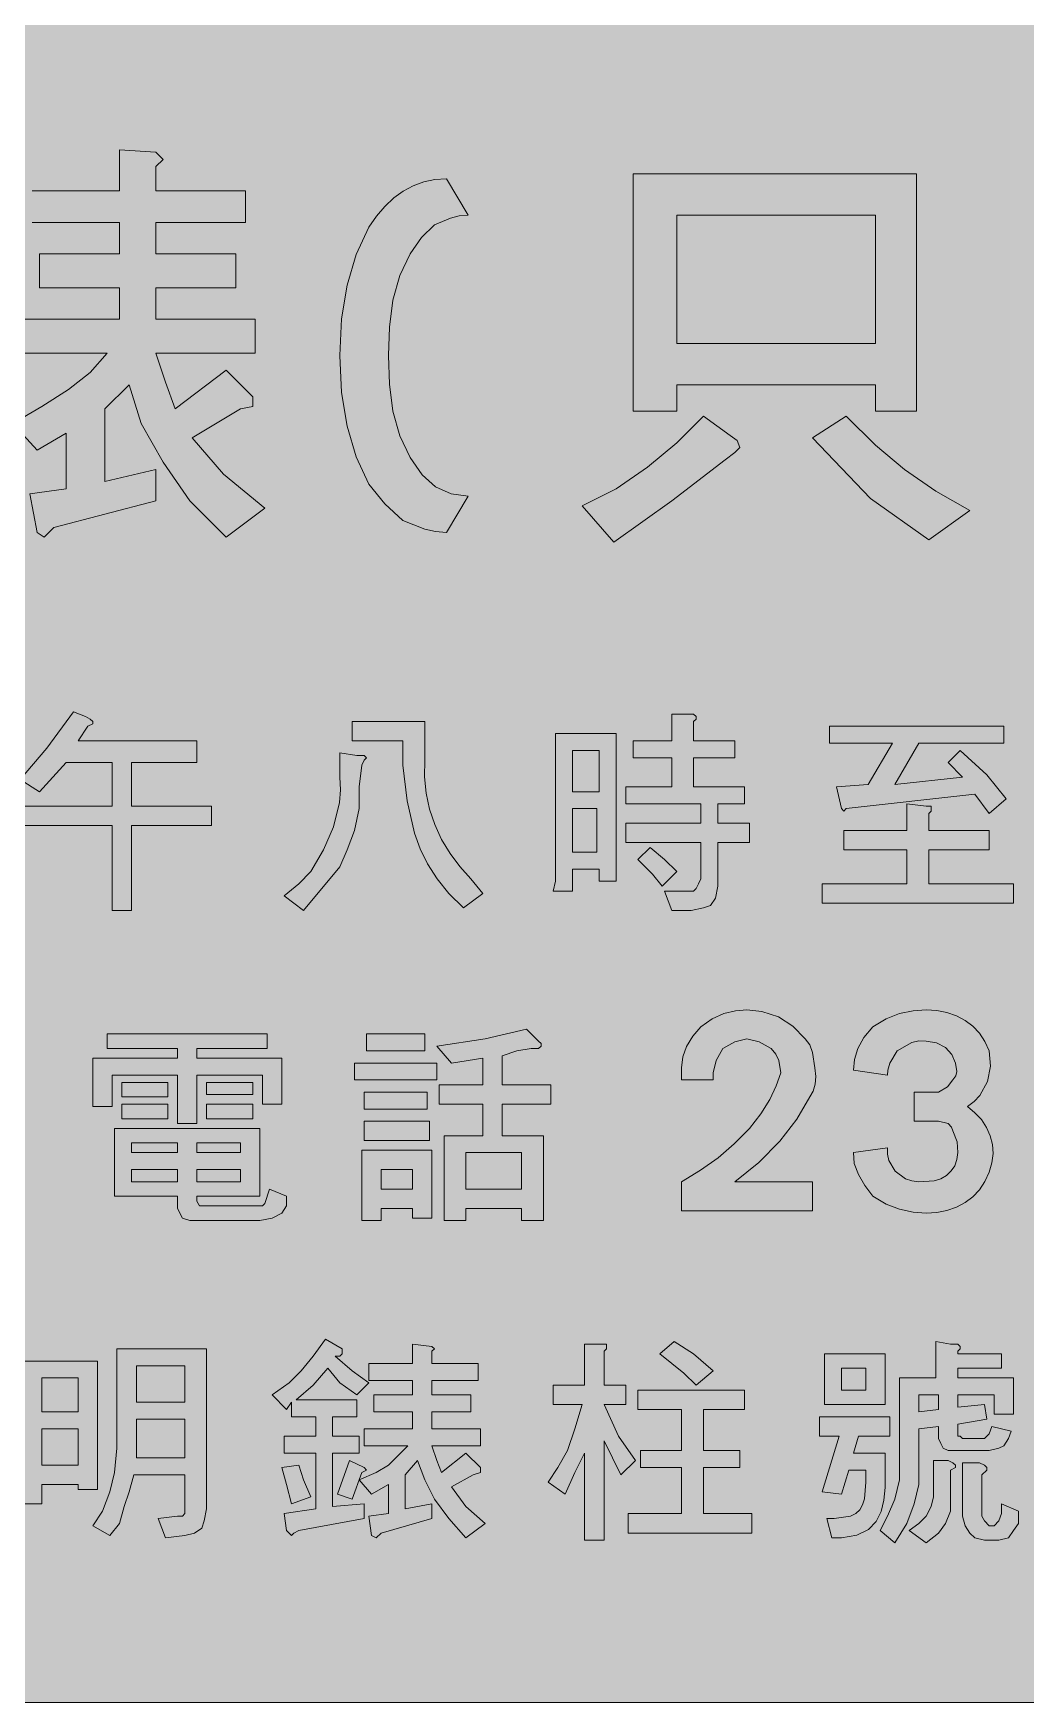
# Model space of a CAD drawing. Header units: metres. Extents: x 10 to 559, y 12 to 260.
# Drawn here: x 268.8 to 342.5, y 11.9 to 135.9 of the extents above; entities that cross this region are included whole.
import ezdxf

# ---------------------------------------------------------------- set-up
doc = ezdxf.new("R2010")
doc.units = ezdxf.units.M
doc.layers.add('FILL_FIREBRICK_C36B00', color=7, linetype='Continuous', true_color=0xc36b00)
doc.layers.add('FILL_WHITE_FFFFFF', color=7, linetype='Continuous', true_color=0xffffff)

msp = doc.modelspace()

# ---------------------------------------------------------------- hatches: boundary and pattern name
at = {"layer": 'FILL_FIREBRICK_C36B00', "true_color": 0xc36b00}
h = msp.add_hatch(color=7, dxfattribs=at)
h.dxf.hatch_style = 1
h.paths.add_polyline_path([(553.87, 259.79), (555.21, 259.38), (556.42, 258.71), (557.46, 257.76), (558.3, 256.72), (558.92, 255.51), (559.31, 254.17), (559.44, 252.72), (559.44, 18.9), (559.4, 17.71), (559.08, 16.38), (558.41, 15.05), (557.46, 13.86), (556.32, 12.94), (555.08, 12.33), (553.76, 11.99), (552.42, 11.88), (17.46, 11.88), (16.12, 11.99), (14.81, 12.33), (13.56, 12.94), (12.42, 13.86), (11.48, 15.03), (10.8, 16.31), (10.4, 17.63), (10.26, 18.9), (10.26, 252.72), (10.4, 254.07), (10.8, 255.42), (11.48, 256.66), (12.42, 257.76), (13.52, 258.71), (14.76, 259.38), (16.11, 259.79), (17.46, 259.92), (552.42, 259.92), (553.87, 259.79)])
at = {"layer": 'FILL_WHITE_FFFFFF', "true_color": 0xffffff}
h = msp.add_hatch(color=7, dxfattribs=at)
h.dxf.hatch_style = 1
h.paths.add_polyline_path([(275.22, 124.2), (275.22, 127.26), (277.92, 127.08), (278.46, 126.54), (277.92, 126), (277.92, 124.2), (284.58, 124.2), (284.58, 121.86), (277.92, 121.86), (277.92, 119.52), (283.86, 119.52), (283.86, 117), (277.92, 117), (277.92, 114.66), (285.3, 114.66), (285.3, 112.14), (277.92, 112.14), (278.64, 109.98), (279.36, 108), (283.14, 110.88), (285.12, 108.9), (285.12, 108.18), (284.22, 108), (280.62, 105.84), (282.96, 103.14), (286.02, 100.62), (283.14, 98.46), (280.44, 101.16), (278.46, 104.04), (276.84, 106.92), (275.94, 109.8), (274.14, 108), (274.14, 102.6), (277.92, 103.5), (277.92, 101.16), (270.36, 99.18), (269.64, 98.46), (269.1, 98.82), (268.56, 101.7), (271.26, 102.06), (271.26, 106.2), (269.1, 104.94), (267.3, 106.92), (269.46, 108.18), (271.44, 109.44), (273.06, 110.7), (274.32, 112.14), (268.02, 112.14), (268.02, 114.66), (275.22, 114.66), (275.22, 117), (269.28, 117), (269.28, 119.52), (275.22, 119.52), (275.22, 121.86), (268.74, 121.86), (268.74, 124.2), (275.22, 124.2)])
h = msp.add_hatch(color=7, dxfattribs=at)
h.dxf.hatch_style = 1
h.paths.add_polyline_path([(334.44, 107.82), (331.38, 107.82), (331.38, 109.8), (316.62, 109.8), (316.62, 107.82), (313.38, 107.82), (313.38, 125.46), (334.44, 125.46), (334.44, 107.82)])
h.paths.add_polyline_path([(331.38, 122.4), (316.62, 122.4), (316.62, 112.86), (331.38, 112.86), (331.38, 122.4)], flags=16)
h = msp.add_hatch(color=7, dxfattribs=at)
h.dxf.hatch_style = 1
h.paths.add_polyline_path([(299.52, 98.82), (298.71, 98.88), (297.9, 99.07), (296.28, 99.72), (294.95, 100.94), (293.76, 102.42), (292.81, 104.44), (292.14, 106.72), (291.73, 109.23), (291.6, 111.96), (291.73, 114.69), (292.14, 117.2), (292.81, 119.48), (293.76, 121.5), (294.32, 122.33), (294.94, 123.05), (295.6, 123.67), (296.3, 124.18), (297.05, 124.58), (297.84, 124.87), (298.66, 125.04), (299.52, 125.1), (301.14, 122.4), (300.47, 122.34), (299.81, 122.18), (298.62, 121.68), (297.65, 120.74), (296.82, 119.52), (296.04, 117.91), (295.54, 116.08), (295.28, 114.08), (295.2, 111.96), (295.28, 109.84), (295.54, 107.84), (296.04, 106.01), (296.82, 104.4), (297.7, 103.11), (298.71, 102.22), (299.86, 101.69), (301.14, 101.52), (299.52, 98.82)])
h = msp.add_hatch(color=7, dxfattribs=at)
h.dxf.hatch_style = 1
h.paths.add_polyline_path([(321.12, 105.66), (321.3, 105.12), (320.94, 104.76), (320.22, 104.22), (316.26, 101.16), (311.94, 98.1), (309.6, 100.8), (312.12, 102.06), (314.46, 103.68), (316.62, 105.48), (318.6, 107.46), (320.58, 106.02), (321.12, 105.66)])
h = msp.add_hatch(color=7, dxfattribs=at)
h.dxf.hatch_style = 1
h.paths.add_polyline_path([(331.38, 105.3), (333.54, 103.5), (335.88, 101.88), (338.4, 100.44), (335.34, 98.28), (331.02, 101.34), (326.7, 105.84), (329.22, 107.46), (331.38, 105.3)])
h = msp.add_hatch(color=7, dxfattribs=at)
h.dxf.hatch_style = 1
h.paths.add_polyline_path([(269.82, 82.8), (271.8, 85.5), (272.7, 85.14), (273.06, 84.96), (273.24, 84.78), (273.24, 84.6), (272.88, 84.42), (272.16, 83.34), (280.98, 83.34), (280.98, 81.72), (276.12, 81.72), (276.12, 78.48), (282.06, 78.48), (282.06, 77.04), (276.12, 77.04), (276.12, 70.74), (274.68, 70.74), (274.68, 77.04), (267.66, 77.04), (267.66, 78.48), (274.68, 78.48), (274.68, 81.72), (271.26, 81.72), (269.28, 79.56), (267.84, 80.46), (269.82, 82.8)])
h = msp.add_hatch(color=7, dxfattribs=at)
h.dxf.hatch_style = 1
h.paths.add_polyline_path([(297.9, 84.78), (297.9, 81.9), (297.88, 80.66), (298, 79.44), (298.26, 78.25), (298.65, 77.11), (299.16, 76.01), (299.78, 74.97), (300.5, 73.99), (301.32, 73.08), (302.22, 72), (300.78, 70.92), (299.7, 72), (298.82, 73.09), (298.12, 74.2), (297.57, 75.32), (297.15, 76.47), (296.6, 78.89), (296.28, 81.54), (296.28, 83.34), (292.5, 83.34), (292.5, 84.78), (297.9, 84.78)])
h = msp.add_hatch(color=7, dxfattribs=at)
h.dxf.hatch_style = 1
h.paths.add_polyline_path([(316.26, 82.08), (313.38, 82.08), (313.38, 83.34), (316.26, 83.34), (316.26, 85.32), (317.88, 85.32), (318.06, 85.14), (318.06, 84.96), (317.88, 84.78), (317.88, 83.34), (320.94, 83.34), (320.94, 82.08), (317.88, 82.08), (317.88, 79.92), (321.66, 79.92), (321.66, 78.66), (319.68, 78.66), (319.68, 77.22), (322.02, 77.22), (322.02, 75.78), (319.68, 75.78), (319.68, 72.54), (319.5, 71.64), (319.14, 71.1), (318.6, 70.92), (317.7, 70.74), (316.26, 70.74), (315.72, 72.18), (317.88, 72.18), (318.06, 72.36), (318.24, 72.72), (318.42, 73.08), (318.42, 75.78), (312.84, 75.78), (312.84, 77.22), (318.42, 77.22), (318.42, 78.66), (312.84, 78.66), (312.84, 79.92), (316.26, 79.92), (316.26, 82.08)])
h = msp.add_hatch(color=7, dxfattribs=at)
h.dxf.hatch_style = 1
h.paths.add_polyline_path([(327.96, 84.42), (340.92, 84.42), (340.92, 83.16), (334.62, 83.16), (332.82, 80.1), (337.86, 80.64), (336.78, 81.72), (337.68, 82.62), (339.66, 80.82), (341.1, 79.02), (339.84, 77.94), (338.76, 79.38), (329.22, 78.3), (329.04, 78.12), (328.86, 78.3), (328.5, 79.92), (330.84, 80.1), (332.64, 83.16), (327.96, 83.16), (327.96, 84.42)])
h = msp.add_hatch(color=7, dxfattribs=at)
h.dxf.hatch_style = 1
h.paths.add_polyline_path([(310.86, 72.9), (310.86, 73.8), (308.88, 73.8), (308.88, 72.18), (307.44, 72.18), (307.62, 72.9), (307.62, 83.88), (312.12, 83.88), (312.12, 72.9), (310.86, 72.9)])
h.paths.add_polyline_path([(308.88, 82.62), (308.88, 79.56), (310.86, 79.56), (310.86, 82.62), (308.88, 82.62)], flags=16)
h.paths.add_polyline_path([(310.68, 78.3), (308.88, 78.3), (308.88, 75.06), (310.68, 75.06), (310.68, 78.3)], flags=16)
h = msp.add_hatch(color=7, dxfattribs=at)
h.dxf.hatch_style = 1
h.paths.add_polyline_path([(288.54, 72.72), (289.44, 73.62), (290.39, 75.23), (291.13, 76.95), (291.56, 78.76), (291.64, 79.69), (291.6, 80.64), (291.6, 82.44), (292.86, 82.26), (293.4, 82.26), (293.58, 82.08), (293.4, 81.9), (293.22, 81.54), (293.04, 79.92), (293.04, 78.3), (292.68, 76.68), (292.14, 75.24), (291.6, 73.98), (288.9, 70.74), (287.46, 71.82), (288.54, 72.72)])
h = msp.add_hatch(color=7, dxfattribs=at)
h.dxf.hatch_style = 1
h.paths.add_polyline_path([(327.42, 72.72), (333.72, 72.72), (333.72, 75.24), (329.04, 75.24), (329.04, 76.68), (333.72, 76.68), (333.72, 78.66), (335.16, 78.48), (335.52, 78.48), (335.52, 78.12), (335.34, 77.94), (335.34, 76.68), (339.84, 76.68), (339.84, 75.24), (335.34, 75.24), (335.34, 72.72), (341.64, 72.72), (341.64, 71.28), (327.42, 71.28), (327.42, 72.72)])
h = msp.add_hatch(color=7, dxfattribs=at)
h.dxf.hatch_style = 1
h.paths.add_polyline_path([(315.72, 74.52), (316.62, 73.62), (315.54, 72.54), (314.82, 73.44), (313.74, 74.52), (314.64, 75.42), (315.72, 74.52)])
h = msp.add_hatch(color=7, dxfattribs=at)
h.dxf.hatch_style = 1
h.paths.add_polyline_path([(316.98, 58.14), (316.98, 59.04), (317.08, 59.85), (317.36, 60.64), (317.82, 61.39), (318.42, 62.1), (319.26, 62.68), (320.13, 63.07), (321, 63.29), (321.84, 63.36), (322.94, 63.23), (324.18, 62.82), (325.24, 62.15), (326.16, 61.2), (326.5, 60.74), (326.72, 60.19), (326.88, 59.04), (326.95, 58.4), (326.9, 57.83), (326.75, 57.32), (326.52, 56.88), (325.55, 55.24), (324.27, 53.6), (322.72, 52.02), (320.94, 50.58), (326.7, 50.58), (326.7, 48.42), (316.98, 48.42), (316.98, 50.58), (318.4, 51.43), (319.7, 52.36), (320.9, 53.39), (322.02, 54.54), (322.87, 55.62), (323.53, 56.68), (324.02, 57.7), (324.36, 58.68), (324.2, 59.58), (323.98, 60.05), (323.64, 60.48), (322.74, 60.98), (321.84, 61.2), (320.94, 60.98), (320.04, 60.48), (319.55, 59.58), (319.32, 58.68), (319.32, 58.14), (316.98, 58.14)])
h = msp.add_hatch(color=7, dxfattribs=at)
h.dxf.hatch_style = 1
h.paths.add_polyline_path([(337.14, 54.36), (337.03, 54.63), (336.78, 54.9), (336.06, 55.08), (334.26, 55.08), (334.26, 57.24), (335.88, 57.24), (335.99, 57.24), (336.06, 57.24), (336.73, 57.62), (337.14, 58.14), (337.35, 58.44), (337.43, 58.77), (337.32, 59.4), (337.06, 60.03), (336.58, 60.55), (335.93, 60.89), (335.16, 61.02), (334.62, 61.06), (334.08, 60.93), (333, 60.3), (332.46, 59.4), (332.3, 58.88), (332.28, 58.5), (329.76, 58.86), (329.83, 59.67), (330.07, 60.48), (330.52, 61.29), (331.2, 62.1), (332.17, 62.68), (333.18, 63.07), (334.19, 63.29), (335.16, 63.36), (335.95, 63.31), (336.7, 63.16), (337.4, 62.91), (338.04, 62.57), (338.61, 62.14), (339.11, 61.61), (339.52, 61), (339.84, 60.3), (339.94, 59.17), (339.71, 58.03), (339.13, 56.98), (338.72, 56.54), (338.22, 56.16), (338.78, 55.71), (339.26, 55.2), (339.63, 54.62), (339.91, 54), (340.07, 53.34), (340.12, 52.67), (340.04, 51.98), (339.84, 51.3), (339.52, 50.6), (339.11, 49.99), (338.61, 49.46), (338.04, 49.03), (337.4, 48.69), (336.7, 48.44), (335.95, 48.29), (335.16, 48.24), (334.19, 48.31), (333.18, 48.53), (332.17, 48.92), (331.2, 49.5), (330.59, 50.31), (330.12, 51.12), (329.8, 51.93), (329.76, 52.74), (332.28, 53.1), (332.27, 52.63), (332.37, 52.17), (332.84, 51.37), (333.62, 50.8), (334.1, 50.64), (334.62, 50.58), (335.75, 50.64), (336.24, 50.8), (336.67, 51.05), (337.02, 51.38), (337.28, 51.77), (337.44, 52.23), (337.5, 52.74), (337.46, 53.55), (337.14, 54.36)])
h = msp.add_hatch(color=7, dxfattribs=at)
h.dxf.hatch_style = 1
h.paths.add_polyline_path([(286.2, 61.56), (286.2, 60.48), (280.98, 60.48), (280.98, 59.76), (287.28, 59.76), (287.28, 56.34), (285.84, 56.34), (285.84, 58.5), (280.98, 58.5), (280.98, 54.9), (279.54, 54.9), (279.54, 58.5), (274.68, 58.5), (274.68, 56.16), (273.24, 56.16), (273.24, 59.76), (279.54, 59.76), (279.54, 60.48), (274.32, 60.48), (274.32, 61.56), (286.2, 61.56)])
h = msp.add_hatch(color=7, dxfattribs=at)
h.dxf.hatch_style = 1
h.paths.add_polyline_path([(297.9, 61.56), (297.9, 60.3), (293.58, 60.3), (293.58, 61.56), (297.9, 61.56)])
h = msp.add_hatch(color=7, dxfattribs=at)
h.dxf.hatch_style = 1
h.paths.add_polyline_path([(305.46, 61.92), (306.36, 61.02), (306.54, 60.84), (306.54, 60.66), (306.36, 60.48), (305.82, 60.48), (304.74, 60.3), (303.66, 59.94), (303.66, 57.78), (307.26, 57.78), (307.26, 56.34), (303.66, 56.34), (303.66, 54), (306.72, 54), (306.72, 47.7), (305.1, 47.7), (305.1, 48.6), (300.96, 48.6), (300.96, 47.7), (299.34, 47.7), (299.34, 54), (302.22, 54), (302.22, 56.34), (298.98, 56.34), (298.98, 57.78), (302.22, 57.78), (302.22, 59.76), (299.88, 59.4), (298.8, 60.66), (302.4, 61.2), (305.46, 61.92)])
h.paths.add_polyline_path([(305.1, 52.74), (300.96, 52.74), (300.96, 50.04), (305.1, 50.04), (305.1, 52.74)], flags=16)
h = msp.add_hatch(color=7, dxfattribs=at)
h.dxf.hatch_style = 1
h.paths.add_polyline_path([(298.8, 59.4), (298.8, 58.14), (292.68, 58.14), (292.68, 59.4), (298.8, 59.4)])
h = msp.add_hatch(color=7, dxfattribs=at)
h.dxf.hatch_style = 1
h.paths.add_polyline_path([(278.82, 57.96), (278.82, 56.88), (275.4, 56.88), (275.4, 57.96), (278.82, 57.96)])
h = msp.add_hatch(color=7, dxfattribs=at)
h.dxf.hatch_style = 1
h.paths.add_polyline_path([(285.12, 57.96), (285.12, 57.06), (281.7, 57.06), (281.7, 57.96), (285.12, 57.96)])
h = msp.add_hatch(color=7, dxfattribs=at)
h.dxf.hatch_style = 1
h.paths.add_polyline_path([(298.08, 57.24), (298.08, 55.98), (293.4, 55.98), (293.4, 57.24), (298.08, 57.24)])
h = msp.add_hatch(color=7, dxfattribs=at)
h.dxf.hatch_style = 1
h.paths.add_polyline_path([(278.82, 56.34), (278.82, 55.26), (275.4, 55.26), (275.4, 56.34), (278.82, 56.34)])
h = msp.add_hatch(color=7, dxfattribs=at)
h.dxf.hatch_style = 1
h.paths.add_polyline_path([(285.12, 56.34), (285.12, 55.26), (281.7, 55.26), (281.7, 56.34), (285.12, 56.34)])
h = msp.add_hatch(color=7, dxfattribs=at)
h.dxf.hatch_style = 1
h.paths.add_polyline_path([(298.26, 55.08), (298.26, 53.64), (293.4, 53.64), (293.4, 55.08), (298.26, 55.08)])
h = msp.add_hatch(color=7, dxfattribs=at)
h.dxf.hatch_style = 1
h.paths.add_polyline_path([(281.16, 48.78), (285.84, 48.78), (286.02, 48.96), (286.38, 50.04), (287.64, 49.5), (287.64, 48.78), (287.28, 48.24), (286.56, 47.88), (285.66, 47.7), (280.44, 47.7), (279.9, 47.88), (279.54, 48.6), (279.54, 49.5), (274.86, 49.5), (274.86, 54.54), (285.66, 54.54), (285.66, 49.5), (280.98, 49.5), (280.98, 49.14), (281.16, 48.78)])
h.paths.add_polyline_path([(284.22, 52.74), (284.22, 53.46), (280.98, 53.46), (280.98, 52.74), (284.22, 52.74)], flags=16)
h.paths.add_polyline_path([(276.12, 52.74), (279.54, 52.74), (279.54, 53.46), (276.12, 53.46), (276.12, 52.74)], flags=16)
h.paths.add_polyline_path([(280.98, 51.48), (280.98, 50.58), (284.22, 50.58), (284.22, 51.48), (280.98, 51.48)], flags=16)
h.paths.add_polyline_path([(279.54, 51.48), (276.12, 51.48), (276.12, 50.58), (279.54, 50.58), (279.54, 51.48)], flags=16)
h = msp.add_hatch(color=7, dxfattribs=at)
h.dxf.hatch_style = 1
h.paths.add_polyline_path([(298.44, 52.92), (298.44, 47.88), (297, 47.88), (297, 48.6), (294.66, 48.6), (294.66, 47.7), (293.22, 47.7), (293.22, 52.92), (298.44, 52.92)])
h.paths.add_polyline_path([(297, 51.48), (294.66, 51.48), (294.66, 50.04), (297, 50.04), (297, 51.48)], flags=16)
h = msp.add_hatch(color=7, dxfattribs=at)
h.dxf.hatch_style = 1
h.paths.add_polyline_path([(287.82, 35.64), (288.72, 36.54), (289.62, 37.62), (290.52, 38.88), (291.78, 38.16), (291.78, 37.8), (291.6, 37.62), (291.24, 37.62), (292.5, 36.54), (293.76, 35.64), (292.86, 34.74), (291.6, 35.64), (290.7, 36.72), (289.62, 35.46), (288.36, 34.38), (292.86, 34.38), (292.86, 33.12), (291.06, 33.12), (291.06, 31.68), (293.04, 31.68), (293.04, 30.42), (291.06, 30.42), (291.06, 26.46), (293.4, 26.64), (293.4, 25.56), (288.54, 24.66), (288.18, 24.48), (288, 24.3), (287.82, 24.48), (287.64, 24.66), (287.46, 25.92), (289.8, 26.28), (289.8, 30.42), (287.46, 30.42), (287.46, 31.68), (289.8, 31.68), (289.8, 33.12), (288, 33.12), (288, 34.2), (287.64, 33.66), (286.56, 34.74), (287.82, 35.64)])
h = msp.add_hatch(color=7, dxfattribs=at)
h.dxf.hatch_style = 1
h.paths.add_polyline_path([(297, 37.08), (297, 38.52), (298.44, 38.34), (298.62, 38.16), (298.44, 37.98), (298.44, 37.08), (301.86, 37.08), (301.86, 35.82), (298.44, 35.82), (298.44, 34.74), (301.32, 34.74), (301.32, 33.48), (298.44, 33.48), (298.44, 32.22), (302.04, 32.22), (302.04, 30.96), (298.44, 30.96), (298.8, 29.88), (299.16, 28.98), (300.96, 30.42), (302.04, 29.34), (302.04, 28.98), (301.5, 28.8), (299.88, 27.9), (300.96, 26.46), (302.4, 25.2), (300.96, 24.12), (299.7, 25.56), (298.62, 27), (297.9, 28.44), (297.36, 29.88), (296.46, 28.8), (296.46, 26.28), (298.44, 26.64), (298.44, 25.56), (294.66, 24.48), (294.3, 24.12), (293.94, 24.3), (293.76, 25.74), (295.2, 25.92), (295.2, 28.08), (293.94, 27.36), (293.04, 28.44), (294.3, 28.98), (295.2, 29.52), (296.64, 30.96), (293.4, 30.96), (293.4, 32.22), (297, 32.22), (297, 33.48), (294.12, 33.48), (294.12, 34.74), (297, 34.74), (297, 35.82), (293.76, 35.82), (293.76, 37.08), (297, 37.08)])
h = msp.add_hatch(color=7, dxfattribs=at)
h.dxf.hatch_style = 1
h.paths.add_polyline_path([(311.04, 38.52), (311.4, 38.52), (311.4, 38.16), (311.22, 37.98), (311.22, 35.46), (312.84, 35.46), (312.84, 34.02), (311.22, 34.02), (312.3, 31.68), (313.56, 29.88), (312.48, 28.8), (311.22, 31.32), (311.22, 23.94), (309.78, 23.94), (309.78, 30.42), (309.06, 28.98), (308.34, 27.36), (307.08, 28.26), (307.8, 29.34), (308.52, 30.6), (309.06, 32.22), (309.6, 34.02), (307.44, 34.02), (307.44, 35.46), (309.78, 35.46), (309.78, 38.52), (311.04, 38.52)])
h = msp.add_hatch(color=7, dxfattribs=at)
h.dxf.hatch_style = 1
h.paths.add_polyline_path([(317.88, 37.8), (319.32, 36.54), (318.06, 35.46), (317.16, 36.36), (315.36, 37.8), (316.44, 38.7), (317.88, 37.8)])
h = msp.add_hatch(color=7, dxfattribs=at)
h.dxf.hatch_style = 1
h.paths.add_polyline_path([(335.88, 38.7), (336.96, 38.52), (337.5, 38.52), (337.68, 38.34), (337.68, 38.16), (337.5, 37.98), (337.5, 37.8), (340.74, 37.8), (340.74, 36.72), (337.5, 36.72), (337.5, 36), (341.64, 36), (341.64, 33.3), (340.2, 33.3), (340.2, 34.74), (337.5, 34.74), (337.5, 33.84), (339.48, 34.02), (339.66, 32.94), (337.5, 32.58), (337.5, 31.68), (337.68, 31.68), (337.86, 31.5), (339.48, 31.5), (339.84, 31.86), (340.02, 32.4), (341.46, 32.04), (341.28, 31.5), (340.92, 30.96), (340.56, 30.78), (339.84, 30.6), (336.78, 30.6), (336.42, 30.78), (336.24, 31.14), (336.06, 31.5), (336.06, 32.4), (334.62, 32.22), (334.62, 28.08), (334.26, 26.64), (333.72, 25.2), (332.82, 23.76), (331.74, 24.66), (332.28, 25.74), (332.82, 27), (333.18, 28.44), (333.18, 36), (335.88, 36), (335.88, 38.7)])
h.paths.add_polyline_path([(336.06, 34.74), (334.62, 34.74), (334.62, 33.48), (336.06, 33.66), (336.06, 34.74)], flags=16)
h = msp.add_hatch(color=7, dxfattribs=at)
h.dxf.hatch_style = 1
h.paths.add_polyline_path([(272.16, 27.72), (272.16, 28.08), (269.46, 28.08), (269.46, 26.64), (268.02, 26.64), (268.02, 37.26), (273.6, 37.26), (273.6, 27.72), (272.16, 27.72)])
h.paths.add_polyline_path([(269.46, 36), (269.46, 33.48), (272.16, 33.48), (272.16, 36), (269.46, 36)], flags=16)
h.paths.add_polyline_path([(272.16, 32.22), (269.46, 32.22), (269.46, 29.52), (272.16, 29.52), (272.16, 32.22)], flags=16)
h = msp.add_hatch(color=7, dxfattribs=at)
h.dxf.hatch_style = 1
h.paths.add_polyline_path([(281.52, 25.38), (281.34, 24.84), (280.8, 24.48), (280.08, 24.3), (278.64, 24.12), (278.1, 25.56), (279.54, 25.74), (279.9, 25.74), (280.08, 25.92), (280.08, 28.8), (276.3, 28.8), (275.94, 27.54), (275.58, 26.46), (275.22, 25.2), (274.5, 24.3), (273.24, 25.02), (273.96, 26.1), (274.5, 27.54), (274.86, 28.98), (275.04, 30.78), (275.04, 38.16), (281.7, 38.16), (281.7, 26.28), (281.52, 25.38)])
h.paths.add_polyline_path([(276.48, 36.9), (276.48, 34.2), (280.08, 34.2), (280.08, 36.9), (276.48, 36.9)], flags=16)
h.paths.add_polyline_path([(280.08, 32.94), (276.48, 32.94), (276.48, 30.06), (280.08, 30.06), (280.08, 32.94)], flags=16)
h = msp.add_hatch(color=7, dxfattribs=at)
h.dxf.hatch_style = 1
h.paths.add_polyline_path([(332.1, 34.02), (327.6, 34.02), (327.6, 37.8), (332.1, 37.8), (332.1, 34.02)])
h.paths.add_polyline_path([(330.66, 36.72), (328.86, 36.72), (328.86, 35.1), (330.66, 35.1), (330.66, 36.72)], flags=16)
h = msp.add_hatch(color=7, dxfattribs=at)
h.dxf.hatch_style = 1
h.paths.add_polyline_path([(321.66, 35.1), (321.66, 33.66), (318.6, 33.66), (318.6, 30.6), (321.3, 30.6), (321.3, 29.34), (318.6, 29.34), (318.6, 25.92), (322.2, 25.92), (322.2, 24.48), (313.02, 24.48), (313.02, 25.92), (316.98, 25.92), (316.98, 29.34), (313.92, 29.34), (313.92, 30.6), (316.98, 30.6), (316.98, 33.66), (313.74, 33.66), (313.74, 35.1), (321.66, 35.1)])
h = msp.add_hatch(color=7, dxfattribs=at)
h.dxf.hatch_style = 1
h.paths.add_polyline_path([(332.46, 33.12), (332.46, 31.68), (330.12, 31.68), (329.76, 30.42), (332.1, 30.42), (332.1, 29.88), (332.1, 27.86), (332.02, 26.92), (331.81, 26.07), (331.44, 25.33), (330.86, 24.74), (330.01, 24.33), (328.86, 24.12), (328.14, 24.12), (327.78, 25.56), (328.32, 25.56), (329.52, 25.73), (329.93, 25.93), (330.23, 26.21), (330.43, 26.57), (330.56, 27.03), (330.66, 28.26), (330.66, 29.16), (329.4, 29.16), (328.86, 27.36), (327.42, 27.54), (328.68, 31.68), (327.24, 31.68), (327.24, 33.12), (332.46, 33.12)])
h = msp.add_hatch(color=7, dxfattribs=at)
h.dxf.hatch_style = 1
h.paths.add_polyline_path([(292.32, 29.88), (293.4, 29.34), (293.58, 29.16), (293.22, 28.98), (292.5, 27), (291.42, 27.36), (292.32, 29.88)])
h = msp.add_hatch(color=7, dxfattribs=at)
h.dxf.hatch_style = 1
h.paths.add_polyline_path([(334.62, 25.2), (335.16, 25.74), (335.52, 26.46), (335.7, 27.18), (335.7, 29.88), (336.78, 29.88), (337.14, 29.7), (337.32, 29.52), (337.32, 29.34), (336.96, 29.16), (336.96, 26.1), (336.6, 25.2), (336.06, 24.48), (335.16, 23.76), (333.9, 24.66), (334.62, 25.2)])
h = msp.add_hatch(color=7, dxfattribs=at)
h.dxf.hatch_style = 1
h.paths.add_polyline_path([(288.9, 28.44), (289.44, 27.18), (288, 26.64), (287.64, 28.08), (287.28, 29.34), (288.54, 29.52), (288.9, 28.44)])
h = msp.add_hatch(color=7, dxfattribs=at)
h.dxf.hatch_style = 1
h.paths.add_polyline_path([(339.12, 29.7), (339.48, 29.52), (339.66, 29.34), (339.66, 29.16), (339.3, 28.8), (339.3, 25.74), (339.48, 25.38), (339.84, 25.02), (340.2, 25.02), (340.56, 25.38), (340.74, 25.92), (340.74, 26.64), (342, 26.1), (342, 25.2), (341.64, 24.66), (341.28, 24.12), (340.56, 23.94), (339.48, 23.94), (338.76, 24.12), (338.4, 24.48), (338.04, 25.02), (337.86, 25.74), (337.86, 29.7), (339.12, 29.7)])

# ---------------------------------------------------------------- linework, layer by layer
at = {"layer": 'FILL_FIREBRICK_C36B00', "lineweight": 0, "true_color": 0xc36b00}
msp.add_lwpolyline([(17.46, 259.92), (552.42, 259.92), (553.87, 259.79), (555.21, 259.38), (556.42, 258.71), (557.46, 257.76), (558.3, 256.72), (558.92, 255.51), (559.31, 254.17), (559.44, 252.72), (559.44, 18.9), (559.4, 17.71), (559.08, 16.38), (558.41, 15.05), (557.46, 13.86), (556.32, 12.94), (555.08, 12.33), (553.76, 11.99), (552.42, 11.88), (17.46, 11.88)], dxfattribs=at)
at = {"layer": 'FILL_WHITE_FFFFFF', "lineweight": 0, "true_color": 0xffffff}
for points in [[(268.74, 124.2), (275.22, 124.2), (275.22, 127.26), (277.92, 127.08), (278.46, 126.54), (277.92, 126), (277.92, 124.2), (284.58, 124.2), (284.58, 121.86), (277.92, 121.86), (277.92, 119.52), (283.86, 119.52), (283.86, 117), (277.92, 117), (277.92, 114.66), (285.3, 114.66), (285.3, 112.14), (277.92, 112.14), (278.64, 109.98), (279.36, 108), (283.14, 110.88), (285.12, 108.9), (285.12, 108.18), (284.22, 108), (280.62, 105.84), (282.96, 103.14), (286.02, 100.62), (283.14, 98.46), (280.44, 101.16), (278.46, 104.04), (276.84, 106.92), (275.94, 109.8), (274.14, 108), (274.14, 102.6), (277.92, 103.5), (277.92, 101.16), (270.36, 99.18), (269.64, 98.46), (269.1, 98.82), (268.56, 101.7), (271.26, 102.06), (271.26, 106.2), (269.1, 104.94), (267.3, 106.92), (269.46, 108.18), (271.44, 109.44), (273.06, 110.7), (274.32, 112.14), (268.02, 112.14)], [(268.02, 114.66), (275.22, 114.66), (275.22, 117), (269.28, 117), (269.28, 119.52), (275.22, 119.52), (275.22, 121.86), (268.74, 121.86)], [(267.66, 78.48), (274.68, 78.48), (274.68, 81.72), (271.26, 81.72), (269.28, 79.56), (267.84, 80.46), (269.82, 82.8), (271.8, 85.5), (272.7, 85.14), (273.06, 84.96), (273.24, 84.78), (273.24, 84.6), (272.88, 84.42), (272.16, 83.34), (280.98, 83.34), (280.98, 81.72), (276.12, 81.72), (276.12, 78.48), (282.06, 78.48), (282.06, 77.04), (276.12, 77.04), (276.12, 70.74), (274.68, 70.74), (274.68, 77.04), (267.66, 77.04)]]:
    msp.add_lwpolyline(points, dxfattribs=at)
for points in [[(334.44, 107.82), (331.38, 107.82), (331.38, 109.8), (316.62, 109.8), (316.62, 107.82), (313.38, 107.82), (313.38, 125.46), (334.44, 125.46)], [(299.52, 98.82), (298.71, 98.88), (297.9, 99.07), (296.28, 99.72), (294.95, 100.94), (293.76, 102.42), (292.81, 104.44), (292.14, 106.72), (291.73, 109.23), (291.6, 111.96), (291.73, 114.69), (292.14, 117.2), (292.81, 119.48), (293.76, 121.5), (294.32, 122.33), (294.94, 123.05), (295.6, 123.67), (296.3, 124.18), (297.05, 124.58), (297.84, 124.87), (298.66, 125.04), (299.52, 125.1), (301.14, 122.4), (300.47, 122.34), (299.81, 122.18), (298.62, 121.68), (297.65, 120.74), (296.82, 119.52), (296.04, 117.91), (295.54, 116.08), (295.28, 114.08), (295.2, 111.96), (295.28, 109.84), (295.54, 107.84), (296.04, 106.01), (296.82, 104.4), (297.7, 103.11), (298.71, 102.22), (299.86, 101.69), (301.14, 101.52)], [(331.38, 122.4), (316.62, 122.4), (316.62, 112.86), (331.38, 112.86)], [(321.12, 105.66), (321.3, 105.12), (320.94, 104.76), (320.22, 104.22), (316.26, 101.16), (311.94, 98.1), (309.6, 100.8), (312.12, 102.06), (314.46, 103.68), (316.62, 105.48), (318.6, 107.46), (320.58, 106.02)], [(331.38, 105.3), (333.54, 103.5), (335.88, 101.88), (338.4, 100.44), (335.34, 98.28), (331.02, 101.34), (326.7, 105.84), (329.22, 107.46)], [(297.9, 84.78), (297.9, 81.9), (297.88, 80.66), (298, 79.44), (298.26, 78.25), (298.65, 77.11), (299.16, 76.01), (299.78, 74.97), (300.5, 73.99), (301.32, 73.08), (302.22, 72), (300.78, 70.92), (299.7, 72), (298.82, 73.09), (298.12, 74.2), (297.57, 75.32), (297.15, 76.47), (296.6, 78.89), (296.28, 81.54), (296.28, 83.34), (292.5, 83.34), (292.5, 84.78)], [(316.26, 82.08), (313.38, 82.08), (313.38, 83.34), (316.26, 83.34), (316.26, 85.32), (317.88, 85.32), (318.06, 85.14), (318.06, 84.96), (317.88, 84.78), (317.88, 83.34), (320.94, 83.34), (320.94, 82.08), (317.88, 82.08), (317.88, 79.92), (321.66, 79.92), (321.66, 78.66), (319.68, 78.66), (319.68, 77.22), (322.02, 77.22), (322.02, 75.78), (319.68, 75.78), (319.68, 72.54), (319.5, 71.64), (319.14, 71.1), (318.6, 70.92), (317.7, 70.74), (316.26, 70.74), (315.72, 72.18), (317.88, 72.18), (318.06, 72.36), (318.24, 72.72), (318.42, 73.08), (318.42, 75.78), (312.84, 75.78), (312.84, 77.22), (318.42, 77.22), (318.42, 78.66), (312.84, 78.66), (312.84, 79.92), (316.26, 79.92)], [(327.96, 84.42), (340.92, 84.42), (340.92, 83.16), (334.62, 83.16), (332.82, 80.1), (337.86, 80.64), (336.78, 81.72), (337.68, 82.62), (339.66, 80.82), (341.1, 79.02), (339.84, 77.94), (338.76, 79.38), (329.22, 78.3), (329.04, 78.12), (328.86, 78.3), (328.5, 79.92), (330.84, 80.1), (332.64, 83.16), (327.96, 83.16)], [(310.86, 72.9), (310.86, 73.8), (308.88, 73.8), (308.88, 72.18), (307.44, 72.18), (307.62, 72.9), (307.62, 83.88), (312.12, 83.88), (312.12, 72.9)], [(288.54, 72.72), (289.44, 73.62), (290.39, 75.23), (291.13, 76.95), (291.56, 78.76), (291.64, 79.69), (291.6, 80.64), (291.6, 82.44), (292.86, 82.26), (293.4, 82.26), (293.58, 82.08), (293.4, 81.9), (293.22, 81.54), (293.04, 79.92), (293.04, 78.3), (292.68, 76.68), (292.14, 75.24), (291.6, 73.98), (288.9, 70.74), (287.46, 71.82)], [(308.88, 82.62), (308.88, 79.56), (310.86, 79.56), (310.86, 82.62)], [(310.68, 78.3), (308.88, 78.3), (308.88, 75.06), (310.68, 75.06)], [(327.42, 72.72), (333.72, 72.72), (333.72, 75.24), (329.04, 75.24), (329.04, 76.68), (333.72, 76.68), (333.72, 78.66), (335.16, 78.48), (335.52, 78.48), (335.52, 78.12), (335.34, 77.94), (335.34, 76.68), (339.84, 76.68), (339.84, 75.24), (335.34, 75.24), (335.34, 72.72), (341.64, 72.72), (341.64, 71.28), (327.42, 71.28)], [(315.72, 74.52), (316.62, 73.62), (315.54, 72.54), (314.82, 73.44), (313.74, 74.52), (314.64, 75.42)], [(316.98, 58.14), (316.98, 59.04), (317.08, 59.85), (317.36, 60.64), (317.82, 61.39), (318.42, 62.1), (319.26, 62.68), (320.13, 63.07), (321, 63.29), (321.84, 63.36), (322.94, 63.23), (324.18, 62.82), (325.24, 62.15), (326.16, 61.2), (326.5, 60.74), (326.72, 60.19), (326.88, 59.04), (326.95, 58.4), (326.9, 57.83), (326.75, 57.32), (326.52, 56.88), (325.55, 55.24), (324.27, 53.6), (322.72, 52.02), (320.94, 50.58), (326.7, 50.58), (326.7, 48.42), (316.98, 48.42), (316.98, 50.58), (318.4, 51.43), (319.7, 52.36), (320.9, 53.39), (322.02, 54.54), (322.87, 55.62), (323.53, 56.68), (324.02, 57.7), (324.36, 58.68), (324.2, 59.58), (323.98, 60.05), (323.64, 60.48), (322.74, 60.98), (321.84, 61.2), (320.94, 60.98), (320.04, 60.48), (319.55, 59.58), (319.32, 58.68), (319.32, 58.14)], [(337.14, 54.36), (337.03, 54.63), (336.78, 54.9), (336.06, 55.08), (334.26, 55.08), (334.26, 57.24), (335.88, 57.24), (335.99, 57.24), (336.06, 57.24), (336.73, 57.62), (337.14, 58.14), (337.35, 58.44), (337.43, 58.77), (337.32, 59.4), (337.06, 60.03), (336.58, 60.55), (335.93, 60.89), (335.16, 61.02), (334.62, 61.06), (334.08, 60.93), (333, 60.3), (332.46, 59.4), (332.3, 58.88), (332.28, 58.5), (329.76, 58.86), (329.83, 59.67), (330.07, 60.48), (330.52, 61.29), (331.2, 62.1), (332.17, 62.68), (333.18, 63.07), (334.19, 63.29), (335.16, 63.36), (335.95, 63.31), (336.7, 63.16), (337.4, 62.91), (338.04, 62.57), (338.61, 62.14), (339.11, 61.61), (339.52, 61), (339.84, 60.3), (339.94, 59.17), (339.71, 58.03), (339.13, 56.98), (338.72, 56.54), (338.22, 56.16), (338.78, 55.71), (339.26, 55.2), (339.63, 54.62), (339.91, 54), (340.07, 53.34), (340.12, 52.67), (340.04, 51.98), (339.84, 51.3), (339.52, 50.6), (339.11, 49.99), (338.61, 49.46), (338.04, 49.03), (337.4, 48.69), (336.7, 48.44), (335.95, 48.29), (335.16, 48.24), (334.19, 48.31), (333.18, 48.53), (332.17, 48.92), (331.2, 49.5), (330.59, 50.31), (330.12, 51.12), (329.8, 51.93), (329.76, 52.74), (332.28, 53.1), (332.27, 52.63), (332.37, 52.17), (332.84, 51.37), (333.62, 50.8), (334.1, 50.64), (334.62, 50.58), (335.75, 50.64), (336.24, 50.8), (336.67, 51.05), (337.02, 51.38), (337.28, 51.77), (337.44, 52.23), (337.5, 52.74), (337.46, 53.55)], [(286.2, 61.56), (286.2, 60.48), (280.98, 60.48), (280.98, 59.76), (287.28, 59.76), (287.28, 56.34), (285.84, 56.34), (285.84, 58.5), (280.98, 58.5), (280.98, 54.9), (279.54, 54.9), (279.54, 58.5), (274.68, 58.5), (274.68, 56.16), (273.24, 56.16), (273.24, 59.76), (279.54, 59.76), (279.54, 60.48), (274.32, 60.48), (274.32, 61.56)], [(297.9, 61.56), (297.9, 60.3), (293.58, 60.3), (293.58, 61.56)], [(305.46, 61.92), (306.36, 61.02), (306.54, 60.84), (306.54, 60.66), (306.36, 60.48), (305.82, 60.48), (304.74, 60.3), (303.66, 59.94), (303.66, 57.78), (307.26, 57.78), (307.26, 56.34), (303.66, 56.34), (303.66, 54), (306.72, 54), (306.72, 47.7), (305.1, 47.7), (305.1, 48.6), (300.96, 48.6), (300.96, 47.7), (299.34, 47.7), (299.34, 54), (302.22, 54), (302.22, 56.34), (298.98, 56.34), (298.98, 57.78), (302.22, 57.78), (302.22, 59.76), (299.88, 59.4), (298.8, 60.66), (302.4, 61.2)], [(298.8, 59.4), (298.8, 58.14), (292.68, 58.14), (292.68, 59.4)], [(278.82, 57.96), (278.82, 56.88), (275.4, 56.88), (275.4, 57.96)], [(285.12, 57.96), (285.12, 57.06), (281.7, 57.06), (281.7, 57.96)], [(298.08, 57.24), (298.08, 55.98), (293.4, 55.98), (293.4, 57.24)], [(278.82, 56.34), (278.82, 55.26), (275.4, 55.26), (275.4, 56.34)], [(285.12, 56.34), (285.12, 55.26), (281.7, 55.26), (281.7, 56.34)], [(298.26, 55.08), (298.26, 53.64), (293.4, 53.64), (293.4, 55.08)], [(281.16, 48.78), (285.84, 48.78), (286.02, 48.96), (286.38, 50.04), (287.64, 49.5), (287.64, 48.78), (287.28, 48.24), (286.56, 47.88), (285.66, 47.7), (280.44, 47.7), (279.9, 47.88), (279.54, 48.6), (279.54, 49.5), (274.86, 49.5), (274.86, 54.54), (285.66, 54.54), (285.66, 49.5), (280.98, 49.5), (280.98, 49.14)], [(276.12, 52.74), (279.54, 52.74), (279.54, 53.46), (276.12, 53.46)], [(284.22, 52.74), (284.22, 53.46), (280.98, 53.46), (280.98, 52.74)], [(298.44, 52.92), (298.44, 47.88), (297, 47.88), (297, 48.6), (294.66, 48.6), (294.66, 47.7), (293.22, 47.7), (293.22, 52.92)], [(305.1, 52.74), (300.96, 52.74), (300.96, 50.04), (305.1, 50.04)], [(279.54, 51.48), (276.12, 51.48), (276.12, 50.58), (279.54, 50.58)], [(280.98, 51.48), (280.98, 50.58), (284.22, 50.58), (284.22, 51.48)], [(297, 51.48), (294.66, 51.48), (294.66, 50.04), (297, 50.04)], [(287.82, 35.64), (288.72, 36.54), (289.62, 37.62), (290.52, 38.88), (291.78, 38.16), (291.78, 37.8), (291.6, 37.62), (291.24, 37.62), (292.5, 36.54), (293.76, 35.64), (292.86, 34.74), (291.6, 35.64), (290.7, 36.72), (289.62, 35.46), (288.36, 34.38), (292.86, 34.38), (292.86, 33.12), (291.06, 33.12), (291.06, 31.68), (293.04, 31.68), (293.04, 30.42), (291.06, 30.42), (291.06, 26.46), (293.4, 26.64), (293.4, 25.56), (288.54, 24.66), (288.18, 24.48), (288, 24.3), (287.82, 24.48), (287.64, 24.66), (287.46, 25.92), (289.8, 26.28), (289.8, 30.42), (287.46, 30.42), (287.46, 31.68), (289.8, 31.68), (289.8, 33.12), (288, 33.12), (288, 34.2), (287.64, 33.66), (286.56, 34.74)], [(297, 37.08), (297, 38.52), (298.44, 38.34), (298.62, 38.16), (298.44, 37.98), (298.44, 37.08), (301.86, 37.08), (301.86, 35.82), (298.44, 35.82), (298.44, 34.74), (301.32, 34.74), (301.32, 33.48), (298.44, 33.48), (298.44, 32.22), (302.04, 32.22), (302.04, 30.96), (298.44, 30.96), (298.8, 29.88), (299.16, 28.98), (300.96, 30.42), (302.04, 29.34), (302.04, 28.98), (301.5, 28.8), (299.88, 27.9), (300.96, 26.46), (302.4, 25.2), (300.96, 24.12), (299.7, 25.56), (298.62, 27), (297.9, 28.44), (297.36, 29.88), (296.46, 28.8), (296.46, 26.28), (298.44, 26.64), (298.44, 25.56), (294.66, 24.48), (294.3, 24.12), (293.94, 24.3), (293.76, 25.74), (295.2, 25.92), (295.2, 28.08), (293.94, 27.36), (293.04, 28.44), (294.3, 28.98), (295.2, 29.52), (296.64, 30.96), (293.4, 30.96), (293.4, 32.22), (297, 32.22), (297, 33.48), (294.12, 33.48), (294.12, 34.74), (297, 34.74), (297, 35.82), (293.76, 35.82), (293.76, 37.08)], [(311.04, 38.52), (311.4, 38.52), (311.4, 38.16), (311.22, 37.98), (311.22, 35.46), (312.84, 35.46), (312.84, 34.02), (311.22, 34.02), (312.3, 31.68), (313.56, 29.88), (312.48, 28.8), (311.22, 31.32), (311.22, 23.94), (309.78, 23.94), (309.78, 30.42), (309.06, 28.98), (308.34, 27.36), (307.08, 28.26), (307.8, 29.34), (308.52, 30.6), (309.06, 32.22), (309.6, 34.02), (307.44, 34.02), (307.44, 35.46), (309.78, 35.46), (309.78, 38.52)], [(317.88, 37.8), (319.32, 36.54), (318.06, 35.46), (317.16, 36.36), (315.36, 37.8), (316.44, 38.7)], [(335.88, 38.7), (336.96, 38.52), (337.5, 38.52), (337.68, 38.34), (337.68, 38.16), (337.5, 37.98), (337.5, 37.8), (340.74, 37.8), (340.74, 36.72), (337.5, 36.72), (337.5, 36), (341.64, 36), (341.64, 33.3), (340.2, 33.3), (340.2, 34.74), (337.5, 34.74), (337.5, 33.84), (339.48, 34.02), (339.66, 32.94), (337.5, 32.58), (337.5, 31.68), (337.68, 31.68), (337.86, 31.5), (339.48, 31.5), (339.84, 31.86), (340.02, 32.4), (341.46, 32.04), (341.28, 31.5), (340.92, 30.96), (340.56, 30.78), (339.84, 30.6), (336.78, 30.6), (336.42, 30.78), (336.24, 31.14), (336.06, 31.5), (336.06, 32.4), (334.62, 32.22), (334.62, 28.08), (334.26, 26.64), (333.72, 25.2), (332.82, 23.76), (331.74, 24.66), (332.28, 25.74), (332.82, 27), (333.18, 28.44), (333.18, 36), (335.88, 36)], [(272.16, 27.72), (272.16, 28.08), (269.46, 28.08), (269.46, 26.64), (268.02, 26.64), (268.02, 37.26), (273.6, 37.26), (273.6, 27.72)], [(281.52, 25.38), (281.34, 24.84), (280.8, 24.48), (280.08, 24.3), (278.64, 24.12), (278.1, 25.56), (279.54, 25.74), (279.9, 25.74), (280.08, 25.92), (280.08, 28.8), (276.3, 28.8), (275.94, 27.54), (275.58, 26.46), (275.22, 25.2), (274.5, 24.3), (273.24, 25.02), (273.96, 26.1), (274.5, 27.54), (274.86, 28.98), (275.04, 30.78), (275.04, 38.16), (281.7, 38.16), (281.7, 26.28)], [(332.1, 34.02), (327.6, 34.02), (327.6, 37.8), (332.1, 37.8)], [(269.46, 36), (269.46, 33.48), (272.16, 33.48), (272.16, 36)], [(276.48, 36.9), (276.48, 34.2), (280.08, 34.2), (280.08, 36.9)], [(330.66, 36.72), (328.86, 36.72), (328.86, 35.1), (330.66, 35.1)], [(321.66, 35.1), (321.66, 33.66), (318.6, 33.66), (318.6, 30.6), (321.3, 30.6), (321.3, 29.34), (318.6, 29.34), (318.6, 25.92), (322.2, 25.92), (322.2, 24.48), (313.02, 24.48), (313.02, 25.92), (316.98, 25.92), (316.98, 29.34), (313.92, 29.34), (313.92, 30.6), (316.98, 30.6), (316.98, 33.66), (313.74, 33.66), (313.74, 35.1)], [(336.06, 34.74), (334.62, 34.74), (334.62, 33.48), (336.06, 33.66)], [(280.08, 32.94), (276.48, 32.94), (276.48, 30.06), (280.08, 30.06)], [(332.46, 33.12), (332.46, 31.68), (330.12, 31.68), (329.76, 30.42), (332.1, 30.42), (332.1, 29.88), (332.1, 27.86), (332.02, 26.92), (331.81, 26.07), (331.44, 25.33), (330.86, 24.74), (330.01, 24.33), (328.86, 24.12), (328.14, 24.12), (327.78, 25.56), (328.32, 25.56), (329.52, 25.73), (329.93, 25.93), (330.23, 26.21), (330.43, 26.57), (330.56, 27.03), (330.66, 28.26), (330.66, 29.16), (329.4, 29.16), (328.86, 27.36), (327.42, 27.54), (328.68, 31.68), (327.24, 31.68), (327.24, 33.12)], [(272.16, 32.22), (269.46, 32.22), (269.46, 29.52), (272.16, 29.52)], [(292.32, 29.88), (293.4, 29.34), (293.58, 29.16), (293.22, 28.98), (292.5, 27), (291.42, 27.36)], [(334.62, 25.2), (335.16, 25.74), (335.52, 26.46), (335.7, 27.18), (335.7, 29.88), (336.78, 29.88), (337.14, 29.7), (337.32, 29.52), (337.32, 29.34), (336.96, 29.16), (336.96, 26.1), (336.6, 25.2), (336.06, 24.48), (335.16, 23.76), (333.9, 24.66)], [(288.9, 28.44), (289.44, 27.18), (288, 26.64), (287.64, 28.08), (287.28, 29.34), (288.54, 29.52)], [(339.12, 29.7), (339.48, 29.52), (339.66, 29.34), (339.66, 29.16), (339.3, 28.8), (339.3, 25.74), (339.48, 25.38), (339.84, 25.02), (340.2, 25.02), (340.56, 25.38), (340.74, 25.92), (340.74, 26.64), (342, 26.1), (342, 25.2), (341.64, 24.66), (341.28, 24.12), (340.56, 23.94), (339.48, 23.94), (338.76, 24.12), (338.4, 24.48), (338.04, 25.02), (337.86, 25.74), (337.86, 29.7)]]:
    msp.add_lwpolyline(points, close=True, dxfattribs=at)

doc.saveas('drawing.dxf')
